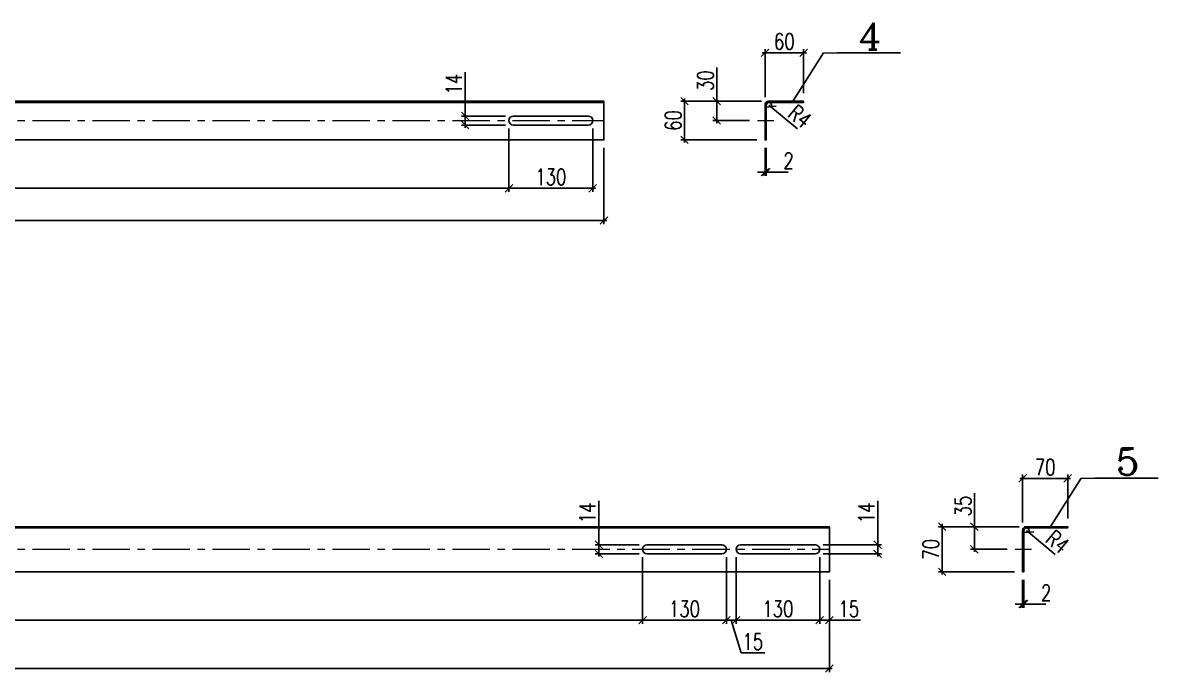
# Model space of a CAD drawing. Header units: millimetres. Extents: x -109 to 3611, y -131 to 11347.
# Drawn here: x 1848 to 3611, y 7558 to 8565 of the extents above; entities that cross this region are included whole.
import ezdxf
from ezdxf.enums import TextEntityAlignment as Align

# ---------------------------------------------------------------- set-up
doc = ezdxf.new("R2010")
doc.units = ezdxf.units.MM
doc.header["$LTSCALE"] = 1.833333
doc.header["$PDMODE"] = 1
doc.linetypes.add('CENTER', pattern=[50.8, 31.75, -6.35, 6.35, -6.35])
doc.layers.get('0').update_dxf_attribs({"linetype": 'CONTINUOUS'})
doc.layers.get('Defpoints').update_dxf_attribs({"linetype": 'CONTINUOUS'})
for name, color, linetype, lineweight in [('k_inny', 40, 'CONTINUOUS', 13), ('k_konstrukcja', 3, 'CONTINUOUS', 25), ('k_osie', 6, 'CENTER', 5), ('k_pozycje', 1, 'CONTINUOUS', 5), ('k_wymiary', 1, 'CONTINUOUS', 5), ('RFD_C5', 1, 'CONTINUOUS', 5), ('RFD_T3', 2, 'CONTINUOUS', 25)]:
    doc.layers.add(name, color=color, linetype=linetype, lineweight=lineweight)
doc.styles.add('TXT3', font='SIMPLEX.SHX', dxfattribs={"width": 0.75, "height": 25})
doc.styles.add('TXT5', font='COMPLEX.shx', dxfattribs={"height": 41.666667})
doc.dimstyles.new('R1', dxfattribs={"dimtxt": 25, "dimasz": 11.666667, "dimexe": 5.833333, "dimexo": 12.5, "dimgap": 5, "dimtad": 1, "dimdec": 0, "dimzin": 0, "dimdsep": 46, "dimtxsty": 'TXT3', "dimblk1": 'OBLIQUE', "dimblk2": 'OBLIQUE', "dimsah": 1, "dimcen": -3, "dimdle": 4.166667, "dimclrt": 2, "dimadec": 0, "dimazin": 0, "dimtfac": 0.75, "dimtdec": 0, "dimtmove": 0, "dimatfit": 3, "dimldrblk": 'NONE', "dimfxl": 1, "dimtvp": 0.75, "dimtolj": 1, "dimtzin": 0, "dimarcsym": 0})
doc.dimstyles.new('R1_002', dxfattribs={"dimtxt": 25, "dimasz": 11.666667, "dimexe": 5.833333, "dimexo": 12.5, "dimgap": 5, "dimtad": 1, "dimdec": 0, "dimzin": 0, "dimdsep": 46, "dimtxsty": 'TXT3', "dimblk1": 'OBLIQUE', "dimblk2": 'OBLIQUE', "dimsah": 1, "dimcen": -3, "dimdle": 4.166667, "dimclrt": 2, "dimadec": 0, "dimazin": 0, "dimtfac": 0.75, "dimtdec": 0, "dimtmove": 0, "dimatfit": 3, "dimldrblk": 'NONE', "dimfxl": 1, "dimtvp": 0.75, "dimtolj": 1, "dimtzin": 0, "dimarcsym": 0})

# ---------------------------------------------------------------- blocks, each defined once
blk = doc.blocks.new('_Oblique')
at = {"color": 0, "linetype": 'ByBlock', "lineweight": -2}
blk.add_line((-0.5, -0.5), (0.5, 0.5), dxfattribs=at)
blk = doc.blocks.new('*D462')
at = {"layer": 'Defpoints', "color": 0}
for p in [(147.5, 8413.7), (2602.5, 8413.7), (2602.5, 8308.7)]:
    blk.add_point(p, dxfattribs=at)
at = {"layer": 'k_wymiary', "color": 0, "lineweight": -2}
for p, q in [((147.5, 8401.2), (147.5, 8302.9)), ((2602.5, 8401.2), (2602.5, 8302.9)), ((143.3, 8308.7), (2606.7, 8308.7))]:
    blk.add_line(p, q, dxfattribs=at)
at = {"layer": 'k_wymiary', "color": 0, "linetype": 'ByBlock', "lineweight": -2, "xscale": 11.66666666666666, "yscale": 11.66666666666666, "zscale": 11.66666666666666, "rotation": 180}
blk.add_blockref('_Oblique', (147.5, 8308.7), dxfattribs=at)
at = {"layer": 'k_wymiary', "color": 0, "linetype": 'ByBlock', "lineweight": -2, "xscale": 11.66666666666666, "yscale": 11.66666666666666, "zscale": 11.66666666666666}
blk.add_blockref('_Oblique', (2602.5, 8308.7), dxfattribs=at)
at = {"layer": 'k_wymiary', "color": 2, "insert": (1375, 8326.2), "char_height": 25, "attachment_point": 5, "style": 'TXT3'}
blk.add_mtext('\\A1;2455', dxfattribs=at)
blk = doc.blocks.new('_None')
blk = doc.blocks.new('*D463')
at = {"layer": 'Defpoints', "color": 0}
for p in [(2602.5, 8413.7), (2732.5, 8413.7), (2732.5, 8308.7)]:
    blk.add_point(p, dxfattribs=at)
at = {"layer": 'k_wymiary', "color": 0, "lineweight": -2}
for p, q in [((2602.5, 8401.2), (2602.5, 8302.9)), ((2732.5, 8401.2), (2732.5, 8302.9)), ((2598.3, 8308.7), (2736.7, 8308.7))]:
    blk.add_line(p, q, dxfattribs=at)
at = {"layer": 'k_wymiary', "color": 0, "linetype": 'ByBlock', "lineweight": -2, "xscale": 11.66666666666666, "yscale": 11.66666666666666, "zscale": 11.66666666666666, "rotation": 180}
blk.add_blockref('_Oblique', (2602.5, 8308.7), dxfattribs=at)
at = {"layer": 'k_wymiary', "color": 0, "linetype": 'ByBlock', "lineweight": -2, "xscale": 11.66666666666666, "yscale": 11.66666666666666, "zscale": 11.66666666666666}
blk.add_blockref('_Oblique', (2732.5, 8308.7), dxfattribs=at)
at = {"layer": 'k_wymiary', "color": 2, "insert": (2667.5, 8326.2), "char_height": 25, "attachment_point": 5, "style": 'TXT3'}
blk.add_mtext('\\A1;130', dxfattribs=at)
blk = doc.blocks.new('*D464')
at = {"layer": 'Defpoints', "color": 0}
for p in [(2925, 8443.7), (3007, 8443.7), (2988.5, 8413.7)]:
    blk.add_point(p, dxfattribs=at)
at = {"layer": 'k_wymiary', "color": 0, "lineweight": -2}
for p, q in [((2925, 8443.7), (2925, 8495.8)), ((2994.5, 8443.7), (2919.2, 8443.7)), ((2925, 8409.6), (2925, 8443.7)), ((2976, 8413.7), (2919.2, 8413.7))]:
    blk.add_line(p, q, dxfattribs=at)
at = {"layer": 'k_wymiary', "color": 0, "linetype": 'ByBlock', "lineweight": -2, "xscale": 11.66666666666666, "yscale": 11.66666666666666, "zscale": 11.66666666666666}
for p, rotation in [((2925, 8443.7), 90), ((2925, 8413.7), 270)]:
    blk.add_blockref('_Oblique', p, dxfattribs=dict(at, rotation=rotation))
at = {"layer": 'k_wymiary', "color": 2, "insert": (2907.5, 8475.6), "char_height": 25, "attachment_point": 5, "rotation": 90, "style": 'TXT3'}
blk.add_mtext('\\A1;30', dxfattribs=at)
blk = doc.blocks.new('*D465')
at = {"layer": 'Defpoints', "color": 0}
for p in [(0, 8383.7), (2750, 8383.7), (2750, 8258.7)]:
    blk.add_point(p, dxfattribs=at)
at = {"layer": 'k_wymiary', "color": 0, "lineweight": -2}
for p, q in [((0, 8371.2), (0, 8252.9)), ((2750, 8371.2), (2750, 8252.9)), ((-4.2, 8258.7), (2754.2, 8258.7))]:
    blk.add_line(p, q, dxfattribs=at)
at = {"layer": 'k_wymiary', "color": 0, "linetype": 'ByBlock', "lineweight": -2, "xscale": 11.66666666666666, "yscale": 11.66666666666666, "zscale": 11.66666666666666, "rotation": 180}
blk.add_blockref('_Oblique', (0, 8258.7), dxfattribs=at)
at = {"layer": 'k_wymiary', "color": 0, "linetype": 'ByBlock', "lineweight": -2, "xscale": 11.66666666666666, "yscale": 11.66666666666666, "zscale": 11.66666666666666}
blk.add_blockref('_Oblique', (2750, 8258.7), dxfattribs=at)
at = {"layer": 'k_wymiary', "color": 2, "insert": (1375, 8276.2), "char_height": 25, "attachment_point": 5, "style": 'TXT3'}
blk.add_mtext('\\A1;2750', dxfattribs=at)
blk = doc.blocks.new('*D466')
at = {"layer": 'Defpoints', "color": 0}
for p in [(3007, 8443.7), (2875, 8383.7), (3000, 8383.7)]:
    blk.add_point(p, dxfattribs=at)
at = {"layer": 'k_wymiary', "color": 0, "lineweight": -2}
for p, q in [((2875, 8447.9), (2875, 8379.6)), ((2994.5, 8443.7), (2869.2, 8443.7)), ((2987.5, 8383.7), (2869.2, 8383.7))]:
    blk.add_line(p, q, dxfattribs=at)
at = {"layer": 'k_wymiary', "color": 0, "linetype": 'ByBlock', "lineweight": -2, "xscale": 11.66666666666666, "yscale": 11.66666666666666, "zscale": 11.66666666666666}
for p, rotation in [((2875, 8443.7), 90), ((2875, 8383.7), 270)]:
    blk.add_blockref('_Oblique', p, dxfattribs=dict(at, rotation=rotation))
at = {"layer": 'k_wymiary', "color": 2, "insert": (2857.5, 8413.7), "char_height": 25, "attachment_point": 5, "rotation": 90, "style": 'TXT3'}
blk.add_mtext('\\A1;60', dxfattribs=at)
blk = doc.blocks.new('*D467')
at = {"layer": 'Defpoints', "color": 0}
for p in [(3006, 8437.7), (3009.1, 8435.2)]:
    blk.add_point(p, dxfattribs=at)
at = {"layer": 'k_wymiary', "color": 0, "lineweight": -2}
for p in [(3006, 8437.7), (3050.4, 8400.7)]:
    blk.add_line(p, (3009.1, 8435.2), dxfattribs=at)
blk.add_arc((3006, 8437.7), 4, 320.1312, 90, dxfattribs=at)
at = {"layer": 'k_wymiary', "color": 0, "linetype": 'ByBlock', "lineweight": -2, "xscale": 11.66666666666666, "yscale": 11.66666666666666, "zscale": 11.66666666666666, "rotation": 140.1312372395873}
blk.add_blockref('_Oblique', (3009.1, 8435.2), dxfattribs=at)
at = {"layer": 'k_wymiary', "color": 2, "insert": (3054.4, 8420.1), "char_height": 25, "attachment_point": 5, "rotation": 320.1312, "style": 'TXT3'}
blk.add_mtext('\\A1;R4', dxfattribs=at)
blk = doc.blocks.new('*D468')
at = {"layer": 'Defpoints', "color": 0}
for p in [(3060, 8518.7), (3000, 8437.7), (3060, 8443.7)]:
    blk.add_point(p, dxfattribs=at)
at = {"layer": 'k_wymiary', "color": 0, "lineweight": -2}
for p, q in [((2995.8, 8518.7), (3064.2, 8518.7)), ((3000, 8450.2), (3000, 8524.6)), ((3060, 8456.2), (3060, 8524.6))]:
    blk.add_line(p, q, dxfattribs=at)
at = {"layer": 'k_wymiary', "color": 0, "linetype": 'ByBlock', "lineweight": -2, "xscale": 11.66666666666666, "yscale": 11.66666666666666, "zscale": 11.66666666666666, "rotation": 180}
blk.add_blockref('_Oblique', (3000, 8518.7), dxfattribs=at)
at = {"layer": 'k_wymiary', "color": 0, "linetype": 'ByBlock', "lineweight": -2, "xscale": 11.66666666666666, "yscale": 11.66666666666666, "zscale": 11.66666666666666}
blk.add_blockref('_Oblique', (3060, 8518.7), dxfattribs=at)
at = {"layer": 'k_wymiary', "color": 2, "insert": (3030, 8536.2), "char_height": 25, "attachment_point": 5, "style": 'TXT3'}
blk.add_mtext('\\A1;60', dxfattribs=at)
blk = doc.blocks.new('*D470')
at = {"layer": 'Defpoints', "color": 0}
for p in [(2534.5, 8420.7), (2609.5, 8420.7), (2609.5, 8406.7)]:
    blk.add_point(p, dxfattribs=at)
at = {"layer": 'k_wymiary', "color": 0, "lineweight": -2}
for p, q in [((2534.5, 8420.7), (2534.5, 8488.9)), ((2597, 8420.7), (2528.7, 8420.7)), ((2534.5, 8402.6), (2534.5, 8424.9)), ((2597, 8406.7), (2528.7, 8406.7))]:
    blk.add_line(p, q, dxfattribs=at)
at = {"layer": 'k_wymiary', "color": 0, "linetype": 'ByBlock', "lineweight": -2, "xscale": 11.66666666666666, "yscale": 11.66666666666666, "zscale": 11.66666666666666}
for p, rotation in [((2534.5, 8420.7), 90), ((2534.5, 8406.7), 270)]:
    blk.add_blockref('_Oblique', p, dxfattribs=dict(at, rotation=rotation))
at = {"layer": 'k_wymiary', "color": 2, "insert": (2517, 8470.1), "char_height": 25, "attachment_point": 5, "rotation": 90, "style": 'TXT3'}
blk.add_mtext('\\A1;14', dxfattribs=at)
blk = doc.blocks.new('Poz. 4')
blk.add_lwpolyline([(-2667.5, 30), (82.5, 30), (82.5, -30), (-2667.5, -30)], close=True)
blk.add_lwpolyline([(-2667.5, 28), (82.5, 28)])
for points in [[(-2643, -7), (-2527, -7, 1), (-2527, 7), (-2643, 7, 1)], [(58, -7), (-58, -7, -1), (-58, 7), (58, 7, -1)]]:
    blk.add_lwpolyline(points, format="xyb", close=True)
at = {"layer": 'k_osie'}
blk.add_lwpolyline([(-2667.5, 0), (82.5, 0)], dxfattribs=at)
blk = doc.blocks.new('pozycja')
at = {"layer": 'RFD_C5', "linetype": 'Continuous'}
blk.add_line((0, 0), (25.8, 0), dxfattribs=at)
at = {"layer": 'RFD_T3'}
blk.add_line((25.8, 0), (143.9, 0), dxfattribs=at)
at = {"layer": 'RFD_T3', "linetype": 'Continuous', "style": 'TXT5'}
blk.add_attdef('NR', text='', height=50, dxfattribs=at).set_placement((86.9, -9), align=Align.BOTTOM_CENTER)
blk = doc.blocks.new('Poz. 5')
blk.add_lwpolyline([(-3020, 35), (80, 35), (80, -35), (-3020, -35)], close=True)
blk.add_lwpolyline([(-3020, 33), (80, 33)])
for points in [[(-2882, -7), (-2998, -7, -1), (-2998, 7), (-2882, 7, -1)], [(-2737, -7), (-2853, -7, -1), (-2853, 7), (-2737, 7, -1)], [(-203, -7), (-87, -7, 1), (-87, 7), (-203, 7, 1)], [(-58, -7), (58, -7, 1), (58, 7), (-58, 7, 1)]]:
    blk.add_lwpolyline(points, format="xyb", close=True)
at = {"layer": 'k_osie'}
blk.add_lwpolyline([(-3020, 0), (80, 0)], dxfattribs=at)
blk = doc.blocks.new('*D471')
at = {"layer": 'Defpoints', "color": 0}
for p in [(3325, 7783.7), (3407, 7783.7), (3388.5, 7748.7)]:
    blk.add_point(p, dxfattribs=at)
at = {"layer": 'k_wymiary', "color": 0, "lineweight": -2}
for p, q in [((3325, 7783.7), (3325, 7835.8)), ((3394.5, 7783.7), (3319.2, 7783.7)), ((3325, 7744.6), (3325, 7783.7)), ((3376, 7748.7), (3319.2, 7748.7))]:
    blk.add_line(p, q, dxfattribs=at)
at = {"layer": 'k_wymiary', "color": 0, "linetype": 'ByBlock', "lineweight": -2, "xscale": 11.66666666666666, "yscale": 11.66666666666666, "zscale": 11.66666666666666}
for p, rotation in [((3325, 7783.7), 90), ((3325, 7748.7), 270)]:
    blk.add_blockref('_Oblique', p, dxfattribs=dict(at, rotation=rotation))
at = {"layer": 'k_wymiary', "color": 2, "insert": (3307.5, 7815.6), "char_height": 25, "attachment_point": 5, "rotation": 90, "style": 'TXT3'}
blk.add_mtext('\\A1;35', dxfattribs=at)
blk = doc.blocks.new('*D472')
at = {"layer": 'Defpoints', "color": 0}
for p in [(3407, 7783.7), (3275, 7713.7), (3400, 7713.7)]:
    blk.add_point(p, dxfattribs=at)
at = {"layer": 'k_wymiary', "color": 0, "lineweight": -2}
for p, q in [((3394.5, 7783.7), (3269.2, 7783.7)), ((3275, 7787.9), (3275, 7709.6)), ((3387.5, 7713.7), (3269.2, 7713.7))]:
    blk.add_line(p, q, dxfattribs=at)
at = {"layer": 'k_wymiary', "color": 0, "linetype": 'ByBlock', "lineweight": -2, "xscale": 11.66666666666666, "yscale": 11.66666666666666, "zscale": 11.66666666666666}
for p, rotation in [((3275, 7783.7), 90), ((3275, 7713.7), 270)]:
    blk.add_blockref('_Oblique', p, dxfattribs=dict(at, rotation=rotation))
at = {"layer": 'k_wymiary', "color": 2, "insert": (3257.5, 7748.7), "char_height": 25, "attachment_point": 5, "rotation": 90, "style": 'TXT3'}
blk.add_mtext('\\A1;70', dxfattribs=at)
blk = doc.blocks.new('*D473')
at = {"layer": 'Defpoints', "color": 0}
for p in [(3406, 7777.7), (3409.1, 7775.2)]:
    blk.add_point(p, dxfattribs=at)
at = {"layer": 'k_wymiary', "color": 0, "lineweight": -2}
for p in [(3406, 7777.7), (3450.4, 7740.7)]:
    blk.add_line(p, (3409.1, 7775.2), dxfattribs=at)
blk.add_arc((3406, 7777.7), 4, 320.1312, 90, dxfattribs=at)
at = {"layer": 'k_wymiary', "color": 0, "linetype": 'ByBlock', "lineweight": -2, "xscale": 11.66666666666666, "yscale": 11.66666666666666, "zscale": 11.66666666666666, "rotation": 140.1312372395873}
blk.add_blockref('_Oblique', (3409.1, 7775.2), dxfattribs=at)
at = {"layer": 'k_wymiary', "color": 2, "insert": (3454.4, 7760.1), "char_height": 25, "attachment_point": 5, "rotation": 320.1312, "style": 'TXT3'}
blk.add_mtext('\\A1;R4', dxfattribs=at)
blk = doc.blocks.new('*D474')
at = {"layer": 'Defpoints', "color": 0}
for p in [(3470, 7858.7), (3400, 7777.7), (3470, 7783.7)]:
    blk.add_point(p, dxfattribs=at)
at = {"layer": 'k_wymiary', "color": 0, "lineweight": -2}
for p, q in [((3400, 7790.2), (3400, 7864.6)), ((3470, 7796.2), (3470, 7864.6)), ((3395.8, 7858.7), (3474.2, 7858.7))]:
    blk.add_line(p, q, dxfattribs=at)
at = {"layer": 'k_wymiary', "color": 0, "linetype": 'ByBlock', "lineweight": -2, "xscale": 11.66666666666666, "yscale": 11.66666666666666, "zscale": 11.66666666666666, "rotation": 180}
blk.add_blockref('_Oblique', (3400, 7858.7), dxfattribs=at)
at = {"layer": 'k_wymiary', "color": 0, "linetype": 'ByBlock', "lineweight": -2, "xscale": 11.66666666666666, "yscale": 11.66666666666666, "zscale": 11.66666666666666}
blk.add_blockref('_Oblique', (3470, 7858.7), dxfattribs=at)
at = {"layer": 'k_wymiary', "color": 2, "insert": (3435, 7876.2), "char_height": 25, "attachment_point": 5, "style": 'TXT3'}
blk.add_mtext('\\A1;70', dxfattribs=at)
blk = doc.blocks.new('*D475')
at = {"layer": 'Defpoints', "color": 0}
for p in [(2742, 7755.7), (2817, 7755.7), (2817, 7741.7)]:
    blk.add_point(p, dxfattribs=at)
at = {"layer": 'k_wymiary', "color": 0, "lineweight": -2}
for p, q in [((2742, 7755.7), (2742, 7823.9)), ((2742, 7737.6), (2742, 7759.9)), ((2804.5, 7755.7), (2736.2, 7755.7)), ((2804.5, 7741.7), (2736.2, 7741.7))]:
    blk.add_line(p, q, dxfattribs=at)
at = {"layer": 'k_wymiary', "color": 0, "linetype": 'ByBlock', "lineweight": -2, "xscale": 11.66666666666666, "yscale": 11.66666666666666, "zscale": 11.66666666666666}
for p, rotation in [((2742, 7755.7), 90), ((2742, 7741.7), 270)]:
    blk.add_blockref('_Oblique', p, dxfattribs=dict(at, rotation=rotation))
at = {"layer": 'k_wymiary', "color": 2, "insert": (2724.5, 7805.1), "char_height": 25, "attachment_point": 5, "rotation": 90, "style": 'TXT3'}
blk.add_mtext('\\A1;14', dxfattribs=at)
blk = doc.blocks.new('*D477')
at = {"layer": 'Defpoints', "color": 0}
for p in [(3085, 7748.7), (3100, 7713.7), (3100, 7638.7)]:
    blk.add_point(p, dxfattribs=at)
at = {"layer": 'k_wymiary', "color": 0, "lineweight": -2}
for p, q in [((3085, 7736.2), (3085, 7632.9)), ((3100, 7701.2), (3100, 7632.9)), ((3080.8, 7638.7), (3100, 7638.7)), ((3100, 7638.7), (3148.5, 7638.7))]:
    blk.add_line(p, q, dxfattribs=at)
at = {"layer": 'k_wymiary', "color": 0, "linetype": 'ByBlock', "lineweight": -2, "xscale": 11.66666666666666, "yscale": 11.66666666666666, "zscale": 11.66666666666666, "rotation": 180}
blk.add_blockref('_Oblique', (3085, 7638.7), dxfattribs=at)
at = {"layer": 'k_wymiary', "color": 0, "linetype": 'ByBlock', "lineweight": -2, "xscale": 11.66666666666666, "yscale": 11.66666666666666, "zscale": 11.66666666666666}
blk.add_blockref('_Oblique', (3100, 7638.7), dxfattribs=at)
at = {"layer": 'k_wymiary', "color": 2, "insert": (3130.1, 7656.2), "char_height": 25, "attachment_point": 5, "style": 'TXT3'}
blk.add_mtext('\\A1;15', dxfattribs=at)
blk = doc.blocks.new('*D478')
at = {"layer": 'Defpoints', "color": 0}
for p in [(2810, 7748.7), (2940, 7748.7), (2940, 7638.7)]:
    blk.add_point(p, dxfattribs=at)
at = {"layer": 'k_wymiary', "color": 0, "lineweight": -2}
for p, q in [((2810, 7736.2), (2810, 7632.9)), ((2940, 7736.2), (2940, 7632.9)), ((2805.8, 7638.7), (2944.2, 7638.7))]:
    blk.add_line(p, q, dxfattribs=at)
at = {"layer": 'k_wymiary', "color": 0, "linetype": 'ByBlock', "lineweight": -2, "xscale": 11.66666666666666, "yscale": 11.66666666666666, "zscale": 11.66666666666666, "rotation": 180}
blk.add_blockref('_Oblique', (2810, 7638.7), dxfattribs=at)
at = {"layer": 'k_wymiary', "color": 0, "linetype": 'ByBlock', "lineweight": -2, "xscale": 11.66666666666666, "yscale": 11.66666666666666, "zscale": 11.66666666666666}
blk.add_blockref('_Oblique', (2940, 7638.7), dxfattribs=at)
at = {"layer": 'k_wymiary', "color": 2, "insert": (2875, 7656.2), "char_height": 25, "attachment_point": 5, "style": 'TXT3'}
blk.add_mtext('\\A1;130', dxfattribs=at)
blk = doc.blocks.new('*D479')
at = {"layer": 'Defpoints', "color": 0}
for p in [(2940, 7748.7), (2955, 7748.7), (2955, 7638.7)]:
    blk.add_point(p, dxfattribs=at)
at = {"layer": 'k_wymiary', "color": 0, "lineweight": -2}
for p, q in [((2940, 7736.2), (2940, 7632.9)), ((2955, 7736.2), (2955, 7632.9)), ((2935.8, 7638.7), (2959.2, 7638.7)), ((2962.8, 7587.9), (2947.5, 7638.7)), ((2999.5, 7587.9), (2962.8, 7587.9))]:
    blk.add_line(p, q, dxfattribs=at)
at = {"layer": 'k_wymiary', "color": 0, "linetype": 'ByBlock', "lineweight": -2, "xscale": 11.66666666666666, "yscale": 11.66666666666666, "zscale": 11.66666666666666, "rotation": 180}
blk.add_blockref('_Oblique', (2940, 7638.7), dxfattribs=at)
at = {"layer": 'k_wymiary', "color": 0, "linetype": 'ByBlock', "lineweight": -2, "xscale": 11.66666666666666, "yscale": 11.66666666666666, "zscale": 11.66666666666666}
blk.add_blockref('_Oblique', (2955, 7638.7), dxfattribs=at)
at = {"layer": 'k_wymiary', "color": 2, "insert": (2981.1, 7605.4), "char_height": 25, "attachment_point": 5, "style": 'TXT3'}
blk.add_mtext('\\A1;15', dxfattribs=at)
blk = doc.blocks.new('*D480')
at = {"layer": 'Defpoints', "color": 0}
for p in [(2955, 7748.7), (3085, 7748.7), (3085, 7638.7)]:
    blk.add_point(p, dxfattribs=at)
at = {"layer": 'k_wymiary', "color": 0, "lineweight": -2}
for p, q in [((2955, 7736.2), (2955, 7632.9)), ((3085, 7736.2), (3085, 7632.9)), ((2950.8, 7638.7), (3089.2, 7638.7))]:
    blk.add_line(p, q, dxfattribs=at)
at = {"layer": 'k_wymiary', "color": 0, "linetype": 'ByBlock', "lineweight": -2, "xscale": 11.66666666666666, "yscale": 11.66666666666666, "zscale": 11.66666666666666, "rotation": 180}
blk.add_blockref('_Oblique', (2955, 7638.7), dxfattribs=at)
at = {"layer": 'k_wymiary', "color": 0, "linetype": 'ByBlock', "lineweight": -2, "xscale": 11.66666666666666, "yscale": 11.66666666666666, "zscale": 11.66666666666666}
blk.add_blockref('_Oblique', (3085, 7638.7), dxfattribs=at)
at = {"layer": 'k_wymiary', "color": 2, "insert": (3020, 7656.2), "char_height": 25, "attachment_point": 5, "style": 'TXT3'}
blk.add_mtext('\\A1;130', dxfattribs=at)
blk = doc.blocks.new('*D484')
at = {"layer": 'Defpoints', "color": 0}
for p in [(290, 7748.7), (2810, 7748.7), (2810, 7638.7)]:
    blk.add_point(p, dxfattribs=at)
at = {"layer": 'k_wymiary', "color": 0, "lineweight": -2}
for p, q in [((290, 7736.2), (290, 7632.9)), ((2810, 7736.2), (2810, 7632.9)), ((285.8, 7638.7), (2814.2, 7638.7))]:
    blk.add_line(p, q, dxfattribs=at)
at = {"layer": 'k_wymiary', "color": 0, "linetype": 'ByBlock', "lineweight": -2, "xscale": 11.66666666666666, "yscale": 11.66666666666666, "zscale": 11.66666666666666, "rotation": 180}
blk.add_blockref('_Oblique', (290, 7638.7), dxfattribs=at)
at = {"layer": 'k_wymiary', "color": 0, "linetype": 'ByBlock', "lineweight": -2, "xscale": 11.66666666666666, "yscale": 11.66666666666666, "zscale": 11.66666666666666}
blk.add_blockref('_Oblique', (2810, 7638.7), dxfattribs=at)
at = {"layer": 'k_wymiary', "color": 2, "insert": (1550, 7656.2), "char_height": 25, "attachment_point": 5, "style": 'TXT3'}
blk.add_mtext('\\A1;2520', dxfattribs=at)
blk = doc.blocks.new('*D485')
at = {"layer": 'Defpoints', "color": 0}
for p in [(0, 7713.7), (3100, 7713.7), (3100, 7563.7)]:
    blk.add_point(p, dxfattribs=at)
at = {"layer": 'k_wymiary', "color": 0, "lineweight": -2}
for p, q in [((0, 7701.2), (0, 7557.9)), ((3100, 7701.2), (3100, 7557.9)), ((-4.2, 7563.7), (3104.2, 7563.7))]:
    blk.add_line(p, q, dxfattribs=at)
at = {"layer": 'k_wymiary', "color": 0, "linetype": 'ByBlock', "lineweight": -2, "xscale": 11.66666666666666, "yscale": 11.66666666666666, "zscale": 11.66666666666666, "rotation": 180}
blk.add_blockref('_Oblique', (0, 7563.7), dxfattribs=at)
at = {"layer": 'k_wymiary', "color": 0, "linetype": 'ByBlock', "lineweight": -2, "xscale": 11.66666666666666, "yscale": 11.66666666666666, "zscale": 11.66666666666666}
blk.add_blockref('_Oblique', (3100, 7563.7), dxfattribs=at)
at = {"layer": 'k_wymiary', "color": 2, "insert": (1550, 7581.2), "char_height": 25, "attachment_point": 5, "style": 'TXT3'}
blk.add_mtext('\\A1;3100', dxfattribs=at)
blk = doc.blocks.new('*D486')
at = {"layer": 'Defpoints', "color": 0}
for p in [(3078, 7755.7), (3078, 7741.7), (3175, 7755.7)]:
    blk.add_point(p, dxfattribs=at)
at = {"layer": 'k_wymiary', "color": 0, "lineweight": -2}
for p, q in [((3175, 7755.7), (3175, 7823.9)), ((3175, 7737.6), (3175, 7759.9)), ((3090.5, 7755.7), (3180.8, 7755.7)), ((3090.5, 7741.7), (3180.8, 7741.7))]:
    blk.add_line(p, q, dxfattribs=at)
at = {"layer": 'k_wymiary', "color": 0, "linetype": 'ByBlock', "lineweight": -2, "xscale": 11.66666666666666, "yscale": 11.66666666666666, "zscale": 11.66666666666666}
for p, rotation in [((3175, 7755.7), 90), ((3175, 7741.7), 270)]:
    blk.add_blockref('_Oblique', p, dxfattribs=dict(at, rotation=rotation))
at = {"layer": 'k_wymiary', "color": 2, "insert": (3157.5, 7805.1), "char_height": 25, "attachment_point": 5, "rotation": 90, "style": 'TXT3'}
blk.add_mtext('\\A1;14', dxfattribs=at)
blk = doc.blocks.new('*D612')
at = {"layer": 'Defpoints', "color": 0}
for p in [(3400, 7713.7), (3402, 7713.7), (3402, 7663.7)]:
    blk.add_point(p, dxfattribs=at)
at = {"layer": 'k_wymiary', "color": 0, "lineweight": -2}
for p, q in [((3400, 7701.2), (3400, 7657.9)), ((3402, 7701.2), (3402, 7657.9)), ((3400, 7663.7), (3388.3, 7663.7)), ((3400, 7663.7), (3402, 7663.7)), ((3402, 7663.7), (3436.2, 7663.7))]:
    blk.add_line(p, q, dxfattribs=at)
at = {"layer": 'k_wymiary', "color": 0, "linetype": 'ByBlock', "lineweight": -2, "xscale": 11.66666666666666, "yscale": 11.66666666666666, "zscale": 11.66666666666666}
blk.add_blockref('_Oblique', (3400, 7663.7), dxfattribs=at)
at = {"layer": 'k_wymiary', "color": 0, "linetype": 'ByBlock', "lineweight": -2, "xscale": 11.66666666666666, "yscale": 11.66666666666666, "zscale": 11.66666666666666, "rotation": 180}
blk.add_blockref('_Oblique', (3402, 7663.7), dxfattribs=at)
at = {"layer": 'k_wymiary', "color": 2, "insert": (3436.6, 7681.2), "char_height": 25, "attachment_point": 5, "style": 'TXT3'}
blk.add_mtext('\\A1;2', dxfattribs=at)
blk = doc.blocks.new('*D613')
at = {"layer": 'Defpoints', "color": 0}
for p in [(3000, 8383.7), (3002, 8383.7), (3002, 8333.7)]:
    blk.add_point(p, dxfattribs=at)
at = {"layer": 'k_wymiary', "color": 0, "lineweight": -2}
for p, q in [((3000, 8371.2), (3000, 8327.9)), ((3002, 8371.2), (3002, 8327.9)), ((3000, 8333.7), (2988.3, 8333.7)), ((3000, 8333.7), (3002, 8333.7)), ((3002, 8333.7), (3036.2, 8333.7))]:
    blk.add_line(p, q, dxfattribs=at)
at = {"layer": 'k_wymiary', "color": 0, "linetype": 'ByBlock', "lineweight": -2, "xscale": 11.66666666666666, "yscale": 11.66666666666666, "zscale": 11.66666666666666}
blk.add_blockref('_Oblique', (3000, 8333.7), dxfattribs=at)
at = {"layer": 'k_wymiary', "color": 0, "linetype": 'ByBlock', "lineweight": -2, "xscale": 11.66666666666666, "yscale": 11.66666666666666, "zscale": 11.66666666666666, "rotation": 180}
blk.add_blockref('_Oblique', (3002, 8333.7), dxfattribs=at)
at = {"layer": 'k_wymiary', "color": 2, "insert": (3036.6, 8351.2), "char_height": 25, "attachment_point": 5, "style": 'TXT3'}
blk.add_mtext('\\A1;2', dxfattribs=at)

msp = doc.modelspace()

# ---------------------------------------------------------------- linework, layer by layer
at = {"layer": 'k_inny'}
for points in [[(2988.5, 8413.74), (3013.5, 8413.74)], [(3388.5, 7748.74), (3413.5, 7748.74)]]:
    msp.add_lwpolyline(points, dxfattribs=at)
at = {"layer": 'k_konstrukcja'}
for points in [[(3000, 8437.74, -0.4142136), (3006, 8443.74), (3060, 8443.74), (3060, 8441.74), (3006, 8441.74, 0.4142136), (3002, 8437.74), (3002, 8383.74), (3000, 8383.74)], [(3400, 7777.74, -0.4142136), (3406, 7783.74), (3470, 7783.74), (3470, 7781.74), (3406, 7781.74, 0.4142136), (3402, 7777.74), (3402, 7713.74), (3400, 7713.74)]]:
    msp.add_lwpolyline(points, format="xyb", close=True, dxfattribs=at)

# ---------------------------------------------------------------- block references
for name, p in [('Poz. 4', (2667.5, 8413.74)), ('Poz. 5', (3020, 7748.74))]:
    msp.add_blockref(name, p, dxfattribs=at)
at = {"layer": 'k_pozycje', "xscale": 0.83333333333333, "yscale": 0.83333333333333, "zscale": 0.83333333333333}
for p, values in [((3090.69, 8518.74), {'NR': '4'}), ((3490.69, 7858.74), {'NR': '5'})]:
    msp.add_blockref('pozycja', p, dxfattribs=at).add_auto_attribs(values)

# ---------------------------------------------------------------- dimensions: what is measured, and where the dimension line sits
at = {"layer": 'k_wymiary'}
for base, p1, p2, picture, middle in [((3060, 8518.74), (3000, 8437.74), (3060, 8443.74), '*D468', (3030, 8536.24)), ((2750, 8258.74), (0, 8383.74), (2750, 8383.74), '*D465', (1375, 8276.24)), ((3002, 8333.74), (3000, 8383.74), (3002, 8383.74), '*D613', (3036.58, 8351.24)), ((3470, 7858.74), (3400, 7777.74), (3470, 7783.74), '*D474', (3435, 7876.24)), ((2940, 7638.74), (2810, 7748.74), (2940, 7748.74), '*D478', (2875, 7656.24)), ((3100, 7638.74), (3085, 7748.74), (3100, 7713.74), '*D477', (3130.06, 7656.24)), ((3100, 7563.74), (0, 7713.74), (3100, 7713.74), '*D485', (1550, 7581.24)), ((3402, 7663.74), (3400, 7713.74), (3402, 7713.74), '*D612', (3436.58, 7681.24))]:
    dim = msp.add_linear_dim(base=base, p1=p1, p2=p2, dimstyle='R1', dxfattribs=at)
    dim.commit()
    dim.dimension.update_dxf_attribs({"geometry": picture, "text_midpoint": middle})
for base, p1, p2, picture, middle in [((2534.5, 8420.74), (2609.5, 8406.74), (2609.5, 8420.74), '*D470', (2534.5, 8470.09)), ((2742, 7755.74), (2817, 7741.74), (2817, 7755.74), '*D475', (2742, 7805.09)), ((3175, 7755.74), (3078, 7741.74), (3078, 7755.74), '*D486', (3175, 7805.09))]:
    dim = msp.add_linear_dim(base=base, p1=p1, p2=p2, angle=90, dimstyle='R1', dxfattribs=at)
    dim.commit()
    dim.dimension.update_dxf_attribs({"geometry": picture, "text_midpoint": middle, "dimtype": 160})
for base, p1, p2, picture, middle in [((2925, 8443.74), (2988.5, 8413.74), (3007, 8443.74), '*D464', (2907.5, 8475.59)), ((2875, 8383.74), (3007, 8443.74), (3000, 8383.74), '*D466', (2857.5, 8413.74)), ((3325, 7783.74), (3388.5, 7748.74), (3407, 7783.74), '*D471', (3307.5, 7815.59)), ((3275, 7713.74), (3407, 7783.74), (3400, 7713.74), '*D472', (3257.5, 7748.74))]:
    dim = msp.add_linear_dim(base=base, p1=p1, p2=p2, angle=90, dimstyle='R1', dxfattribs=at)
    dim.commit()
    dim.dimension.update_dxf_attribs({"geometry": picture, "text_midpoint": middle})
for center, mpoint, picture, middle in [((3006, 8437.74), (3009.07, 8435.18), '*D467', (3054.37, 8420.15)), ((3406, 7777.74), (3409.07, 7775.18), '*D473', (3454.37, 7760.15))]:
    dim = msp.add_radius_dim(center=center, mpoint=mpoint, dimstyle='R1', dxfattribs=at)
    dim.commit()
    dim.dimension.update_dxf_attribs({"geometry": picture, "text_midpoint": middle})
for base, p1, p2, picture, middle in [((2602.5, 8308.74), (147.5, 8413.74), (2602.5, 8413.74), '*D462', (1375, 8326.24)), ((2732.5, 8308.74), (2602.5, 8413.74), (2732.5, 8413.74), '*D463', (2667.5, 8326.24)), ((2810, 7638.74), (290, 7748.74), (2810, 7748.74), '*D484', (1550, 7656.24)), ((2955, 7638.74), (2940, 7748.74), (2955, 7748.74), '*D479', (2967.75, 7605.41)), ((3085, 7638.74), (2955, 7748.74), (3085, 7748.74), '*D480', (3020, 7656.24))]:
    dim = msp.add_linear_dim(base=base, p1=p1, p2=p2, dimstyle='R1', override={"dimtmove": 1}, dxfattribs=at)
    dim.commit()
    dim.dimension.update_dxf_attribs({"geometry": picture, "text_midpoint": middle})

# ---------------------------------------------------------------- leaders
at = {"layer": 'k_pozycje'}
for points in [[(3042.66, 8442.74), (3090.69, 8518.74)], [(3442.66, 7782.74), (3490.69, 7858.74)]]:
    msp.add_leader(points, dimstyle='R1_002', dxfattribs=at)

doc.saveas('drawing.dxf')
